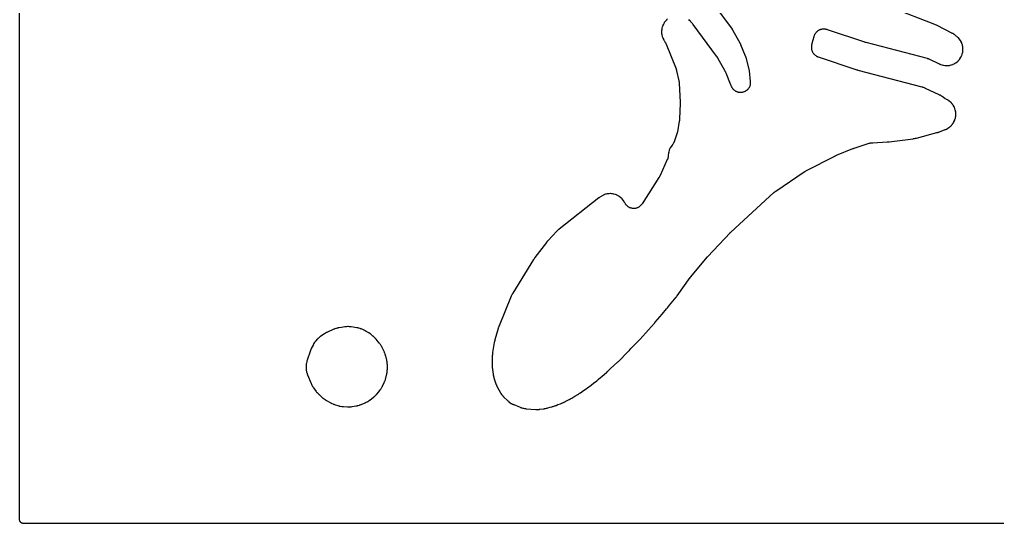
# Model space of a CAD drawing. Header units: millimetres. Extents: x 0 to 300, y 0 to 300.
# Drawn here: x -0.1 to 149.5, y -0.1 to 77 of the extents above; entities that cross this region are included whole.
import ezdxf

# ---------------------------------------------------------------- set-up
doc = ezdxf.new("R2010")
doc.units = ezdxf.units.MM
doc.layers.add('CUT', color=7, linetype='CONTINUOUS')

msp = doc.modelspace()

# ---------------------------------------------------------------- linework, layer by layer
at = {"layer": 'CUT'}
for points in [[(298.5289, -0.0625), (1.4375, -0.0625), (0.5522, -0.0625), (0.4788, -0.0589), (0.4206, -0.0503), (0.3635, -0.036), (0.3082, -0.0162), (0.255, 0.009), (0.2046, 0.0392), (0.1573, 0.0743), (0.1137, 0.1137), (0.0743, 0.1573), (0.0392, 0.2046), (0.009, 0.255), (-0.0162, 0.3082), (-0.036, 0.3635), (-0.0503, 0.4206), (-0.0589, 0.4788), (-0.0625, 0.5522), (-0.0625, 1.4375), (-0.0625, 298.5625)], [(105.439, 80.2513), (108.9062, 75.5676), (108.9096, 75.5629), (108.9154, 75.5551), (108.9314, 75.5325), (108.9597, 75.4911), (108.9718, 75.4729), (108.9854, 75.452), (108.989, 75.4463), (108.9917, 75.4421), (109.0065, 75.4181), (109.0344, 75.3712), (109.0465, 75.3503), (110.0976, 73.4716), (110.1003, 73.4666), (110.1049, 73.4583), (110.1175, 73.4346), (110.1397, 73.3913), (110.1492, 73.3723), (110.1597, 73.3505), (110.1625, 73.3446), (110.1646, 73.3403), (110.176, 73.3153), (110.1972, 73.2668), (110.2064, 73.2452), (110.9296, 71.4683), (110.9318, 71.4628), (110.9355, 71.4535), (110.9457, 71.4269), (110.9632, 71.3785), (110.9706, 71.3572), (110.9788, 71.3329), (110.981, 71.3263), (110.9825, 71.3215), (110.9911, 71.2938), (111.0068, 71.2399), (111.0134, 71.2159), (111.4709, 69.4661), (111.4729, 69.4585), (111.4746, 69.4516), (111.4872, 69.3938), (111.5079, 69.2808), (111.5168, 69.2205), (111.5172, 69.2176), (111.5182, 69.2083), (111.6899, 67.5501), (111.6933, 67.5064), (111.6977, 67.4262), (111.6982, 67.3385), (111.6957, 67.2802), (111.6876, 67.1929), (111.6795, 67.1351), (111.663, 67.049), (111.6492, 66.9923), (111.6244, 66.9082), (111.6052, 66.8531), (111.5724, 66.7718), (111.5479, 66.7188), (111.5073, 66.6411), (111.4777, 66.5908), (111.4298, 66.5174), (111.3955, 66.4702), (111.3406, 66.4018), (111.3019, 66.3582), (111.2406, 66.2955), (111.1978, 66.2558), (111.1307, 66.1993), (111.0843, 66.164), (111.012, 66.1143), (110.9624, 66.0837), (110.8856, 66.0413), (110.8332, 66.0156), (110.7527, 65.9809), (110.6981, 65.9605), (110.6146, 65.9338), (110.5582, 65.9187), (110.4725, 65.9003), (110.4149, 65.8908), (110.3278, 65.8808), (110.2696, 65.8769), (110.1819, 65.8754), (110.1236, 65.8773), (110.0362, 65.8843), (109.9783, 65.8918), (109.892, 65.9073), (109.8352, 65.9204), (109.7508, 65.9442), (109.6955, 65.9628), (109.6138, 65.9947), (109.5606, 66.0186), (109.4824, 66.0583), (109.4317, 66.0873), (109.3578, 66.1344), (109.3102, 66.1682), (109.2412, 66.2223), (109.1971, 66.2605), (109.1337, 66.321), (109.0935, 66.3634), (109.0363, 66.4298), (109.0004, 66.4758), (108.95, 66.5475), (108.9188, 66.5968), (108.8755, 66.6731), (108.8492, 66.7252), (108.8136, 66.8053), (108.7846, 66.8802), (108.7698, 66.9214), (108.7668, 66.9303), (108.7653, 66.9349), (108.7625, 66.9433), (108.748, 66.9868), (108.7415, 67.0053), (108.6973, 67.1251), (108.6902, 67.1435), (108.0045, 68.8286), (107.9972, 68.8457), (107.9484, 68.9557), (107.9406, 68.9726), (107.8752, 69.1087), (107.8669, 69.1253), (107.8114, 69.2322), (107.8026, 69.2485), (106.7921, 71.0551), (106.7825, 71.0716), (106.7185, 71.1778), (106.7084, 71.194), (106.624, 71.3247), (106.6134, 71.3406), (106.5428, 71.4426), (106.5317, 71.4581), (102.9669, 76.2738), (102.9668, 76.2739), (102.9606, 76.2821), (102.9168, 76.3392), (102.9099, 76.348), (102.854, 76.4181), (102.8472, 76.4266), (102.8019, 76.4813), (102.7945, 76.4901), (102.5555, 76.768), (102.5456, 76.7792), (102.481, 76.8507), (102.4709, 76.8615), (102.431, 76.9035), (102.41, 76.9245), (102.2725, 77.0556)], [(99.0416, 77.1198), (98.9009, 76.996), (98.8584, 76.9547), (98.7305, 76.8175), (98.6923, 76.7722), (98.5786, 76.6231), (98.5451, 76.5742), (98.4467, 76.4147), (98.4181, 76.3627), (98.3359, 76.1942), (98.3126, 76.1397), (98.2475, 75.9639), (98.2297, 75.9073), (98.1822, 75.726), (98.1701, 75.6679), (98.1408, 75.4828), (98.1344, 75.4238), (98.1235, 75.2366), (98.123, 75.1773), (98.1306, 74.99), (98.136, 74.931), (98.1621, 74.7453), (98.1732, 74.6871), (98.2175, 74.5049), (98.2343, 74.4481), (98.2964, 74.2712), (98.3187, 74.2162), (98.3991, 74.044), (98.4123, 74.0174), (98.4393, 73.9662), (98.4464, 73.9532), (98.4935, 73.8691), (98.5009, 73.8562), (98.501, 73.8561), (98.6919, 73.534), (98.6955, 73.5279), (98.7037, 73.5138), (98.7072, 73.5077), (98.7087, 73.5051), (98.722, 73.4809), (98.7522, 73.4242), (98.7624, 73.4042), (98.7774, 73.3725), (98.81, 73.2994), (98.8235, 73.2676), (100.3347, 69.4999), (100.3381, 69.4914), (100.3435, 69.4773), (100.356, 69.4433), (100.3759, 69.3854), (100.3843, 69.3596), (100.3852, 69.3568), (100.3929, 69.3308), (100.4093, 69.2717), (100.4182, 69.2366), (100.4217, 69.222), (100.4237, 69.2132), (100.7739, 67.6504), (100.776, 67.6408), (100.7794, 67.6249), (100.7867, 67.5863), (100.7977, 67.5206), (100.8021, 67.4915), (100.8025, 67.4883), (100.806, 67.4591), (100.8127, 67.3928), (100.8157, 67.3537), (100.8167, 67.3373), (100.8172, 67.3275), (100.9512, 64.4013), (100.9515, 64.394), (100.9522, 64.3772), (100.9524, 64.3699), (100.9529, 64.353), (100.9531, 64.344), (100.9535, 64.323), (100.9537, 64.314), (100.9538, 64.2982), (100.9539, 64.2894), (100.9539, 64.2689), (100.9538, 64.2601), (100.9538, 64.255), (100.9536, 64.2445), (100.9531, 64.2199), (100.9528, 64.2094), (100.8739, 61.8394), (100.8732, 61.8229), (100.8712, 61.7845), (100.8702, 61.7681), (100.8688, 61.7484), (100.8676, 61.7321), (100.8642, 61.6941), (100.8626, 61.6779), (100.8596, 61.6491), (100.8577, 61.6328), (100.8529, 61.5949), (100.8508, 61.5787), (100.8479, 61.5589), (100.8454, 61.5428), (100.8393, 61.505), (100.8366, 61.4889), (100.5398, 59.8481), (100.5385, 59.8411), (100.5354, 59.8248), (100.5341, 59.8178), (100.5335, 59.8148), (100.5276, 59.7875), (100.5131, 59.724), (100.5076, 59.702), (100.498, 59.6678), (100.4744, 59.5903), (100.4636, 59.5571), (100.0413, 58.3424), (100.0285, 58.3082), (100, 58.237), (99.9653, 58.1609), (99.9399, 58.1113), (99.8983, 58.0387), (99.8683, 57.9917), (99.8201, 57.9232), (99.7731, 57.8627), (99.7482, 57.8321), (99.7422, 57.8247), (99.7333, 57.8136), (99.6214, 57.6691), (99.5887, 57.6224), (99.4923, 57.47), (99.4642, 57.4205), (99.3827, 57.2597), (99.3594, 57.2076), (99.2935, 57.0398), (99.2752, 56.9858), (99.2256, 56.8125), (99.2125, 56.757), (99.1796, 56.5798), (99.1718, 56.5233), (99.1559, 56.3437), (99.1536, 56.3027), (99.1524, 56.2432), (99.1481, 56.1534), (99.1379, 56.0554), (99.1276, 55.9907), (99.1068, 55.8944), (99.0895, 55.8312), (99.0583, 55.7378), (99.0251, 55.6539), (99.0057, 55.6086), (97.8852, 53.1764), (97.8786, 53.1625), (97.863, 53.1301), (97.8563, 53.1163), (97.8478, 53.0995), (97.8408, 53.0858), (97.8241, 53.054), (97.8168, 53.0404), (97.8038, 53.0166), (97.7963, 53.0031), (97.7785, 52.9719), (97.7708, 52.9586), (97.7613, 52.9424), (97.7533, 52.9293), (97.7345, 52.8987), (97.7263, 52.8856), (95.1411, 48.8394), (95.1166, 48.803), (95.07, 48.7374), (95.0157, 48.6683), (94.9773, 48.6241), (94.9165, 48.5607), (94.8741, 48.5204), (94.8074, 48.4632), (94.7612, 48.4273), (94.6892, 48.3769), (94.6398, 48.3457), (94.5632, 48.3025), (94.511, 48.2763), (94.4306, 48.2408), (94.376, 48.2198), (94.2926, 48.1922), (94.2362, 48.1767), (94.1505, 48.1574), (94.0928, 48.1474), (94.0056, 48.1366), (93.9473, 48.1323), (93.8595, 48.13), (93.801, 48.1314), (93.7133, 48.1377), (93.6553, 48.1448), (93.5687, 48.1597), (93.5116, 48.1724), (93.4268, 48.1956), (93.3712, 48.2138), (93.2892, 48.2452), (93.2356, 48.2687), (93.157, 48.308), (93.106, 48.3366), (93.0316, 48.3833), (92.9836, 48.4168), (92.9141, 48.4706), (92.8697, 48.5086), (92.8057, 48.5689), (92.7652, 48.611), (92.7074, 48.6772), (92.6712, 48.7231), (92.6202, 48.7947), (92.5886, 48.8439), (92.5448, 48.9201), (92.5069, 48.9942), (92.4947, 49.019), (92.4899, 49.029), (92.4679, 49.0712), (92.3762, 49.2308), (92.3446, 49.28), (92.2374, 49.4305), (92.2011, 49.4764), (92.0797, 49.6158), (92.0392, 49.658), (91.9048, 49.7849), (91.8604, 49.823), (91.7143, 49.9362), (91.6664, 49.9697), (91.5099, 50.0682), (91.459, 50.0969), (91.2937, 50.1797), (91.2402, 50.2033), (91.0676, 50.2696), (91.0121, 50.2879), (90.8339, 50.337), (90.7768, 50.3498), (90.5947, 50.3814), (90.5367, 50.3886), (90.3523, 50.4023), (90.2938, 50.4038), (90.109, 50.3995), (90.0507, 50.3953), (89.8672, 50.3731), (89.8096, 50.3632), (89.6291, 50.3232), (89.5727, 50.3078), (89.397, 50.2504), (89.3423, 50.2296), (89.173, 50.1553), (89.1207, 50.1293), (88.9572, 50.0377), (88.932, 50.0228), (88.8836, 49.9925), (88.8713, 49.9846), (88.792, 49.9322), (88.7799, 49.924), (88.7047, 49.8716), (88.6982, 49.8671), (88.6535, 49.835), (88.6466, 49.83), (88.5914, 49.7893), (88.5848, 49.7843), (88.5416, 49.7516), (88.5346, 49.7462), (82.4565, 44.9884), (82.448, 44.9816), (82.3892, 44.9339), (82.3805, 44.9267), (82.3426, 44.8947), (82.3246, 44.8789), (82.2146, 44.7783), (82.1979, 44.7624), (82.1695, 44.7344), (82.1619, 44.7267), (82.1096, 44.6731), (82.1012, 44.6643), (80.7735, 43.2483), (80.7629, 43.2367), (80.6952, 43.1607), (80.685, 43.1488), (80.6026, 43.0512), (80.5926, 43.0391), (80.529, 42.9596), (80.5194, 42.9472), (78.764, 40.6321), (78.7554, 40.6205), (78.7006, 40.5445), (78.6923, 40.5327), (78.6259, 40.4357), (78.6179, 40.4237), (78.5668, 40.3452), (78.5591, 40.333), (75.3664, 35.1565), (75.3606, 35.1469), (75.3205, 35.0791), (75.3146, 35.0689), (75.2892, 35.0239), (75.2774, 35.002), (75.2068, 34.8639), (75.1963, 34.8423), (75.1789, 34.8046), (75.1742, 34.7944), (75.1429, 34.7231), (75.1379, 34.7114), (73.2653, 30.1942), (73.2586, 30.1773), (73.2169, 30.0674), (73.2108, 30.0504), (73.1626, 29.911), (73.1569, 29.8938), (73.1219, 29.7815), (73.1168, 29.7642), (72.6283, 28.0152), (72.6243, 27.9999), (72.5992, 27.9001), (72.5956, 27.8846), (72.5674, 27.7585), (72.5642, 27.743), (72.5444, 27.642), (72.5416, 27.6264), (72.2844, 26.0981), (72.2813, 26.0778), (72.2637, 25.9458), (72.2614, 25.9254), (72.245, 25.7591), (72.2433, 25.7387), (72.2347, 25.6058), (72.2338, 25.5853), (72.1971, 24.3653), (72.1969, 24.3531), (72.1961, 24.2739), (72.1961, 24.2617), (72.1966, 24.2141), (72.1973, 24.1897), (72.2055, 24.0316), (72.2072, 24.0073), (72.2116, 23.9598), (72.2128, 23.9477), (72.2217, 23.869), (72.2231, 23.8569), (72.3671, 22.7766), (72.369, 22.7629), (72.3829, 22.6744), (72.3852, 22.6608), (72.3948, 22.6077), (72.4003, 22.5807), (72.4401, 22.406), (72.4469, 22.3793), (72.4613, 22.3274), (72.4651, 22.3141), (72.491, 22.2283), (72.4952, 22.2152), (72.7981, 21.2896), (72.8026, 21.2765), (72.8327, 21.1911), (72.8375, 21.178), (72.8568, 21.1271), (72.8673, 21.1013), (72.9394, 20.9352), (72.951, 20.9099), (72.975, 20.861), (72.9813, 20.8486), (73.023, 20.7682), (73.0295, 20.756), (73.4273, 20.0315), (73.4347, 20.0184), (73.4837, 19.9343), (73.4914, 19.9214), (73.522, 19.8716), (73.5384, 19.8465), (73.6472, 19.6882), (73.6835, 19.6405), (73.8075, 19.4939), (73.8275, 19.4715), (73.8674, 19.4287), (73.8778, 19.4179), (73.9461, 19.3484), (73.9567, 19.3379), (74.6129, 18.703), (74.6233, 18.6931), (74.6918, 18.6299), (74.7024, 18.6204), (74.7445, 18.5834), (74.7665, 18.565), (74.9101, 18.4504), (74.9566, 18.4168), (75.1084, 18.3178), (75.1579, 18.2888), (75.3207, 18.2036), (75.3464, 18.1909), (75.3972, 18.1674), (75.4103, 18.1615), (75.4957, 18.1243), (75.5089, 18.1187), (76.5125, 17.7101), (76.5166, 17.7085), (76.5313, 17.7027), (76.627, 17.6666), (76.6418, 17.6613), (76.6999, 17.6411), (76.7299, 17.6316), (76.9238, 17.5755), (76.9852, 17.5612), (77.1838, 17.5257), (77.215, 17.521), (77.276, 17.5134), (77.2916, 17.5117), (77.3935, 17.5017), (77.4092, 17.5003), (78.8828, 17.3946), (78.8981, 17.3937), (78.9974, 17.3892), (79.0127, 17.3886), (79.0724, 17.3874), (79.103, 17.3876), (79.3016, 17.3936), (79.3322, 17.3953), (79.3917, 17.4002), (79.4069, 17.4016), (79.5058, 17.4122), (79.521, 17.414), (80.1718, 17.5007), (80.1855, 17.5027), (80.2744, 17.5166), (80.2881, 17.5189), (80.3413, 17.5285), (80.3684, 17.5341), (80.5437, 17.5741), (80.5706, 17.5809), (80.6227, 17.5954), (80.6359, 17.5992), (80.7221, 17.6253), (80.7353, 17.6295), (81.0996, 17.749), (81.333, 17.7961), (81.3492, 17.7996), (81.4541, 17.8239), (81.4702, 17.8278), (81.5328, 17.8441), (81.5646, 17.8534), (81.7696, 17.919), (81.8009, 17.93), (81.8613, 17.9531), (81.8767, 17.9592), (81.9762, 18.0004), (81.9914, 18.007), (82.2812, 18.1365), (82.662, 18.2614), (82.6757, 18.2661), (82.7641, 18.2975), (82.7777, 18.3025), (82.8304, 18.3226), (82.8571, 18.3336), (83.0289, 18.4089), (83.0551, 18.4212), (83.1056, 18.4463), (83.1185, 18.4529), (83.2015, 18.4967), (83.2142, 18.5036), (83.6626, 18.7541), (83.9752, 18.8939), (83.985, 18.8984), (84.0535, 18.9305), (84.0637, 18.9354), (84.1082, 18.9573), (84.1294, 18.9682), (84.2603, 19.0392), (84.2803, 19.0506), (84.3146, 19.0709), (84.3238, 19.0765), (84.3874, 19.1158), (84.3977, 19.1223), (84.8842, 19.4367), (85.3294, 19.6854), (85.3457, 19.6949), (85.4512, 19.7583), (85.4673, 19.7683), (85.597, 19.8519), (85.6127, 19.8624), (85.714, 19.9323), (85.7294, 19.9433), (86.1599, 20.261), (86.747, 20.6403), (86.762, 20.6504), (86.8584, 20.7169), (86.8731, 20.7273), (86.9916, 20.8144), (87.0059, 20.8253), (87.0982, 20.8974), (87.1122, 20.9088), (87.697, 21.3952), (88.2071, 21.7717), (88.2184, 21.7802), (88.2908, 21.8363), (88.3018, 21.8451), (88.3911, 21.9177), (88.402, 21.9267), (88.4717, 21.9862), (88.4823, 21.9954), (89.3311, 22.7546), (89.7519, 23.1047), (89.76, 23.1115), (89.8154, 23.1593), (89.8238, 23.1667), (89.8917, 23.2275), (89.8999, 23.235), (89.9527, 23.284), (89.9612, 23.2921), (90.3247, 23.6434), (91.3905, 24.5967), (91.3976, 24.6031), (91.4466, 24.6484), (91.4541, 24.6555), (91.5143, 24.713), (91.5215, 24.72), (91.5683, 24.7663), (91.5759, 24.7739), (92.92, 26.1515), (93.1033, 26.3286), (93.1091, 26.3343), (93.1492, 26.3742), (93.1554, 26.3803), (93.2046, 26.4307), (93.2106, 26.4369), (93.2489, 26.4772), (93.2552, 26.4839), (93.4423, 26.6868), (94.713, 27.9891), (94.7184, 27.9947), (94.7556, 28.0339), (94.7613, 28.04), (94.8071, 28.0895), (94.8126, 28.0955), (94.8482, 28.1351), (94.854, 28.1416), (96.1153, 29.5853), (97.0368, 30.5847), (97.0416, 30.5899), (97.074, 30.6259), (97.079, 30.6315), (97.119, 30.677), (97.1238, 30.6825), (97.1549, 30.7189), (97.16, 30.7248), (98.213, 31.9865), (98.8967, 32.7691), (98.9026, 32.776), (98.9434, 32.8241), (98.9496, 32.8316), (98.9995, 32.8924), (99.0055, 32.8998), (99.0441, 32.9485), (99.0504, 32.9565), (99.3616, 33.3627), (100.3464, 34.5426), (100.3533, 34.5511), (100.4011, 34.6105), (100.4083, 34.6197), (100.4664, 34.6949), (100.4734, 34.704), (100.5181, 34.7643), (100.5253, 34.7743), (102.5026, 37.5561), (102.5067, 37.5617), (102.5162, 37.5748), (102.5202, 37.5804), (102.5301, 37.5938), (102.5351, 37.6007), (102.5471, 37.6166), (102.5522, 37.6234), (102.5583, 37.6313), (102.5635, 37.6381), (102.5758, 37.6539), (102.5811, 37.6606), (102.5838, 37.6641), (102.5902, 37.672), (102.6051, 37.6903), (102.6115, 37.6982), (105.1071, 40.6983), (105.1109, 40.7028), (105.1198, 40.7134), (105.1236, 40.7179), (105.1326, 40.7285), (105.1374, 40.7339), (105.1484, 40.7467), (105.1531, 40.7521), (105.1587, 40.7583), (105.1635, 40.7637), (105.1748, 40.7763), (105.1796, 40.7817), (105.1821, 40.7844), (105.1879, 40.7907), (105.2015, 40.8053), (105.2073, 40.8116), (108.6054, 44.4002), (108.6098, 44.4049), (108.6201, 44.4157), (108.6246, 44.4203), (108.6352, 44.4312), (108.6407, 44.4368), (108.6536, 44.4498), (108.6592, 44.4553), (108.6656, 44.4617), (108.6712, 44.4672), (108.6844, 44.4801), (108.6901, 44.4855), (108.6929, 44.4883), (108.6997, 44.4947), (108.7156, 44.5096), (108.7224, 44.5159), (115.3156, 50.5696), (115.3279, 50.5806), (115.3566, 50.6061), (115.369, 50.6169), (115.3842, 50.6299), (115.3968, 50.6404), (115.4265, 50.6647), (115.4392, 50.6751), (115.454, 50.6867), (115.467, 50.6968), (115.4975, 50.7201), (115.5106, 50.7299), (115.5268, 50.7418), (115.5401, 50.7514), (115.5715, 50.7735), (115.585, 50.7829), (119.9217, 53.7284), (119.9331, 53.736), (119.9596, 53.7534), (119.9711, 53.7608), (119.9851, 53.7697), (119.9966, 53.777), (120.0237, 53.7936), (120.0354, 53.8006), (120.0488, 53.8086), (120.0606, 53.8155), (120.0882, 53.8313), (120.1, 53.838), (120.1146, 53.8461), (120.1265, 53.8526), (120.1546, 53.8676), (120.1666, 53.8739), (124.7086, 56.2127), (124.7176, 56.2173), (124.7386, 56.2278), (124.7476, 56.2323), (124.7586, 56.2376), (124.7677, 56.242), (124.7889, 56.252), (124.798, 56.2563), (124.8085, 56.2611), (124.8177, 56.2653), (124.8391, 56.2748), (124.8484, 56.2789), (124.8596, 56.2838), (124.8689, 56.2877), (124.8905, 56.2968), (124.8998, 56.3006), (127.3827, 57.31), (127.3893, 57.3126), (127.405, 57.3188), (127.4117, 57.3215), (127.4277, 57.3277), (127.436, 57.3309), (127.4553, 57.3382), (127.4636, 57.3412), (127.4732, 57.3448), (127.4816, 57.3478), (127.5011, 57.3547), (127.5095, 57.3576), (127.5138, 57.3591), (127.5238, 57.3624), (127.547, 57.3701), (127.557, 57.3733), (129.8781, 58.1102), (129.9161, 58.1214), (129.9862, 58.1403), (130.0636, 58.1576), (130.1156, 58.1668), (130.1942, 58.1771), (130.2665, 58.1834), (130.3061, 58.186), (130.3149, 58.1864), (130.3185, 58.1866), (130.343, 58.1878), (130.347, 58.188), (130.412, 58.1916), (130.4128, 58.1916), (132.6394, 58.3157), (132.6496, 58.3164), (132.7203, 58.3215), (132.7312, 58.3224), (132.8193, 58.3304), (132.83, 58.3315), (132.8995, 58.3391), (132.9108, 58.3405), (136.617, 58.817), (136.6366, 58.8198), (136.7639, 58.8405), (136.7835, 58.844), (136.9423, 58.8752), (136.9617, 58.8794), (137.0874, 58.9084), (137.1066, 58.9132), (140.2445, 59.7487), (140.2601, 59.7531), (140.3615, 59.7831), (140.3771, 59.7879), (140.5033, 59.829), (140.5187, 59.8342), (140.6183, 59.8696), (140.6336, 59.8753), (141.4797, 60.2022), (141.4936, 60.2078), (141.5838, 60.2453), (141.5976, 60.2512), (141.6512, 60.275), (141.6783, 60.2879), (141.85, 60.3749), (141.9021, 60.4047), (142.0621, 60.507), (142.111, 60.5418), (142.2599, 60.6596), (142.3051, 60.6991), (142.4415, 60.8312), (142.4825, 60.8751), (142.605, 61.0201), (142.6414, 61.0679), (142.7488, 61.2244), (142.7802, 61.2756), (142.8714, 61.4421), (142.8976, 61.4961), (142.9717, 61.6709), (142.9924, 61.7273), (143.0486, 61.9086), (143.0635, 61.9668), (143.1014, 62.1528), (143.1104, 62.2122), (143.1295, 62.4011), (143.1325, 62.461), (143.1326, 62.6509), (143.1296, 62.7109), (143.1108, 62.8998), (143.1018, 62.9591), (143.0641, 63.1452), (143.0493, 63.2034), (142.9932, 63.3848), (142.9726, 63.4412), (142.8987, 63.616), (142.8726, 63.6701), (142.7815, 63.8367), (142.7501, 63.8879), (142.6429, 64.0445), (142.6065, 64.0923), (142.4842, 64.2375), (142.4432, 64.2814), (142.3069, 64.4136), (142.2618, 64.4532), (142.113, 64.5711), (142.0641, 64.606), (141.9043, 64.7085), (141.8522, 64.7383), (141.7097, 64.8106), (141.6523, 64.8425), (141.5212, 64.9216), (141.4662, 64.9576), (141.0367, 65.2615), (141.0259, 65.269), (140.9556, 65.3165), (140.9446, 65.3237), (140.9017, 65.3514), (140.8794, 65.365), (140.7328, 65.4507), (140.71, 65.4634), (140.6648, 65.4872), (140.6532, 65.4932), (140.5772, 65.5311), (140.5655, 65.5368), (138.5139, 66.5067), (138.5012, 66.5125), (138.4188, 66.5492), (138.406, 66.5547), (138.356, 66.5756), (138.3301, 66.5857), (138.1605, 66.6474), (138.1342, 66.6563), (138.0824, 66.6725), (138.0691, 66.6765), (137.9824, 66.7014), (137.969, 66.705), (128.1904, 69.2692), (128.1846, 69.2707), (128.1712, 69.2744), (128.1654, 69.2759), (128.152, 69.2796), (128.1449, 69.2816), (128.1282, 69.2864), (128.1211, 69.2884), (128.1086, 69.2921), (128.1017, 69.2942), (128.0855, 69.2991), (128.0785, 69.3012), (128.0747, 69.3024), (128.0664, 69.3051), (128.0471, 69.3113), (128.0388, 69.314), (122.1366, 71.2805), (122.0935, 71.2961), (122.0154, 71.3266), (121.9319, 71.3642), (121.8776, 71.392), (121.7984, 71.438), (121.7473, 71.4712), (121.6732, 71.5249), (121.6257, 71.5631), (121.5574, 71.6241), (121.514, 71.667), (121.4523, 71.7346), (121.4135, 71.7816), (121.3589, 71.8552), (121.3252, 71.9059), (121.2783, 71.9846), (121.2499, 72.0385), (121.2113, 72.1216), (121.1885, 72.1781), (121.1586, 72.2646), (121.1416, 72.3232), (121.1206, 72.4123), (121.1097, 72.4723), (121.0979, 72.5631), (121.0931, 72.6238), (121.0906, 72.7154), (121.0926, 72.7992), (121.0948, 72.845), (121.1156, 73.1248), (121.1194, 73.1623), (121.1274, 73.2271), (121.1388, 73.2971), (121.1506, 73.3552), (121.1603, 73.3977), (121.161, 73.4005), (121.1644, 73.4132), (121.1665, 73.4211), (121.1678, 73.426), (121.4525, 74.4565), (121.4686, 74.5086), (121.496, 74.5884), (121.5306, 74.6746), (121.5657, 74.7504), (121.586, 74.7916), (121.5931, 74.805), (121.6151, 74.8445), (121.6574, 74.9158), (121.7073, 74.9912), (121.743, 75.0397), (121.8003, 75.1097), (121.8407, 75.1543), (121.9048, 75.2182), (121.9495, 75.2586), (122.0196, 75.3157), (122.0681, 75.3514), (122.1436, 75.4012), (122.1954, 75.4318), (122.2755, 75.4738), (122.3302, 75.4991), (122.4141, 75.5328), (122.4711, 75.5525), (122.5579, 75.5776), (122.6166, 75.5914), (122.7055, 75.6077), (122.7652, 75.6156), (122.8554, 75.6229), (122.9156, 75.6247), (123.006, 75.6229), (123.0661, 75.6187), (123.1559, 75.6078), (123.2152, 75.5976), (123.3035, 75.5777), (123.3833, 75.5555), (123.4266, 75.5423), (129.1527, 73.6344), (129.1615, 73.6316), (129.2225, 73.6123), (129.2319, 73.6094), (129.3084, 73.5866), (129.3177, 73.5839), (129.3784, 73.5669), (129.3884, 73.5641), (138.7347, 71.1133), (138.7689, 71.1034), (138.8283, 71.0849), (138.8918, 71.0625), (138.9441, 71.0418), (138.9822, 71.0257), (138.9847, 71.0246), (138.9961, 71.0194), (139.0031, 71.0161), (139.0075, 71.0141), (140.6004, 70.261), (140.6137, 70.2549), (140.701, 70.2163), (140.7145, 70.2105), (140.7674, 70.1886), (140.7948, 70.178), (140.9719, 70.1146), (141.0281, 70.0975), (141.2081, 70.0524), (141.2656, 70.0409), (141.4492, 70.0135), (141.5076, 70.0077), (141.6929, 69.9984), (141.7516, 69.9983), (141.937, 70.0072), (141.9954, 70.0128), (142.179, 70.0398), (142.2366, 70.0511), (142.4167, 70.0958), (142.4729, 70.1127), (142.6478, 70.1749), (142.702, 70.1972), (142.87, 70.2761), (142.9218, 70.3036), (143.0813, 70.3986), (143.1302, 70.431), (143.2796, 70.5411), (143.3251, 70.5782), (143.463, 70.7023), (143.5047, 70.7437), (143.6298, 70.8807), (143.6673, 70.9259), (143.7784, 71.0745), (143.8112, 71.1231), (143.9073, 71.2819), (143.9352, 71.3335), (144.0154, 71.5009), (144.0381, 71.555), (144.1015, 71.7294), (144.1188, 71.7855), (144.1649, 71.9653), (144.1767, 72.0228), (144.2049, 72.2062), (144.211, 72.2645), (144.2213, 72.4498), (144.2216, 72.5085), (144.2137, 72.6939), (144.2083, 72.7524), (144.1823, 72.9361), (144.1712, 72.9938), (144.1274, 73.1741), (144.1107, 73.2304), (144.0495, 73.4055), (144.0274, 73.4599), (143.9494, 73.6283), (143.9221, 73.6802), (143.8279, 73.8401), (143.7957, 73.8892), (143.6864, 74.0392), (143.6495, 74.0848), (143.5261, 74.2234), (143.4849, 74.2652), (143.3466, 74.3928), (143.3246, 74.4122), (143.2806, 74.4489), (143.2692, 74.4582), (143.1945, 74.5176), (143.1829, 74.5266), (142.9638, 74.6922), (142.9532, 74.7), (142.8841, 74.7499), (142.8734, 74.7575), (142.8312, 74.7865), (142.8093, 74.801), (142.6649, 74.8914), (142.6424, 74.9049), (142.5978, 74.9302), (142.5863, 74.9365), (142.5113, 74.9769), (142.4997, 74.983), (140.271, 76.1217), (140.2571, 76.1286), (140.1655, 76.1724), (140.1514, 76.1789), (140.0351, 76.2309), (140.0208, 76.2371), (139.9271, 76.2761), (139.9126, 76.2819), (133.322, 78.8249)]]:
    msp.add_lwpolyline(points, dxfattribs=at)
msp.add_lwpolyline([(45.7873, 19.6166), (45.7999, 19.6053), (46.341, 19.133), (46.3521, 19.1236), (46.4249, 19.0631), (46.4362, 19.0539), (46.4808, 19.0186), (46.5041, 19.0011), (46.658, 18.8911), (46.6821, 18.8748), (46.73, 18.844), (46.7388, 18.8385), (46.7596, 18.8251), (46.772, 18.8174), (46.8526, 18.7684), (46.8651, 18.761), (47.4549, 18.4216), (47.47, 18.4132), (47.569, 18.36), (47.5844, 18.352), (47.6447, 18.3218), (47.6761, 18.3072), (47.8824, 18.2183), (47.9145, 18.2056), (47.9779, 18.1825), (47.9943, 18.1768), (48.1009, 18.1414), (48.1174, 18.1362), (48.1195, 18.1356), (48.7455, 17.9478), (48.7623, 17.943), (48.8718, 17.9136), (48.8887, 17.9093), (48.955, 17.8936), (48.9891, 17.8865), (49.2123, 17.847), (49.2468, 17.842), (49.3144, 17.834), (49.3317, 17.8322), (49.4447, 17.8223), (49.4621, 17.821), (50.087, 17.7842), (50.0898, 17.7841), (50.1069, 17.7833), (50.2181, 17.7799), (50.2353, 17.7797), (50.3021, 17.7795), (50.3363, 17.7805), (50.5585, 17.7928), (50.5926, 17.7957), (50.659, 17.8032), (50.676, 17.8053), (50.7862, 17.821), (50.8031, 17.8236), (51.4338, 17.9316), (51.4507, 17.9348), (51.5603, 17.9568), (51.5771, 17.9604), (51.5869, 17.9627), (51.6058, 17.9665), (51.6222, 17.9701), (51.6863, 17.9849), (51.7189, 17.9934), (51.9289, 18.0546), (51.961, 18.065), (52.023, 18.0869), (52.0388, 18.0927), (52.1409, 18.1321), (52.1565, 18.1384), (52.7752, 18.397), (52.7867, 18.4019), (52.861, 18.4348), (52.8724, 18.44), (52.9167, 18.4608), (52.9392, 18.4718), (53.0816, 18.5459), (53.125, 18.5708), (53.1409, 18.5808), (53.1611, 18.5914), (53.2043, 18.6163), (53.3394, 18.702), (53.3602, 18.7158), (53.4002, 18.7436), (53.4104, 18.7509), (53.476, 18.7985), (53.4861, 18.8059), (54.0629, 19.2431), (54.0726, 19.2506), (54.1353, 19.3002), (54.1449, 19.3079), (54.1819, 19.3384), (54.2006, 19.3545), (54.318, 19.4596), (54.3532, 19.4939), (54.4616, 19.6083), (54.4634, 19.6103), (54.4939, 19.6423), (54.5105, 19.6605), (54.5421, 19.6965), (54.5501, 19.7059), (54.6015, 19.7669), (54.6093, 19.7764), (55.0351, 20.3041), (55.0454, 20.3173), (55.1115, 20.4041), (55.1215, 20.4176), (55.1597, 20.4707), (55.1785, 20.4985), (55.2955, 20.6824), (55.3127, 20.7112), (55.3448, 20.7683), (55.3525, 20.7825), (55.3643, 20.8037), (55.3723, 20.8185), (55.4226, 20.9148), (55.4301, 20.9298), (55.7142, 21.5126), (55.7213, 21.5277), (55.766, 21.6265), (55.7727, 21.6417), (55.7979, 21.7017), (55.81, 21.7328), (55.8827, 21.9369), (55.893, 21.9687), (55.9114, 22.0311), (55.9159, 22.0471), (55.9436, 22.1519), (55.9476, 22.1681), (55.9483, 22.1708), (56.1028, 22.8278), (56.1036, 22.8311), (56.1073, 22.8478), (56.1297, 22.9572), (56.1329, 22.9741), (56.1445, 23.0402), (56.1495, 23.0742), (56.1754, 23.2959), (56.1784, 23.3301), (56.1824, 23.397), (56.1831, 23.4142), (56.1865, 23.5258), (56.1868, 23.543), (56.1879, 24.1363), (56.1877, 24.1543), (56.1843, 24.2716), (56.1836, 24.2897), (56.1817, 24.3212), (56.1812, 24.3326), (56.1769, 24.4034), (56.1736, 24.4397), (56.1449, 24.6744), (56.1394, 24.7104), (56.1265, 24.7802), (56.1229, 24.7981), (56.0979, 24.9137), (56.0938, 24.9315), (55.9313, 25.5872), (55.9273, 25.6023), (55.9002, 25.7005), (55.8959, 25.7155), (55.8781, 25.774), (55.8682, 25.8037), (55.8634, 25.8169), (55.8566, 25.8376), (55.7854, 26.0346), (55.7737, 26.0647), (55.7491, 26.1227), (55.7427, 26.1374), (55.6992, 26.2328), (55.6924, 26.2474), (55.3906, 26.8658), (55.3824, 26.882), (55.3276, 26.9862), (55.3189, 27.0021), (55.2841, 27.0636), (55.2671, 27.0917), (55.2634, 27.0984), (55.2443, 27.1298), (55.1146, 27.3303), (55.0937, 27.3605), (55.0511, 27.4182), (55.04, 27.4328), (54.9661, 27.5267), (54.9545, 27.541), (54.4698, 28.12), (54.4617, 28.1294), (54.4087, 28.1902), (54.4005, 28.1994), (54.3679, 28.2352), (54.3508, 28.2532), (54.3468, 28.2573), (54.3036, 28.3067), (54.2949, 28.3165), (54.2604, 28.3544), (54.2423, 28.3734), (54.1222, 28.4941), (54.1033, 28.5123), (54.0656, 28.547), (54.0558, 28.5557), (53.9919, 28.6121), (53.982, 28.6206), (53.7579, 28.8095), (53.7442, 28.8207), (53.6539, 28.8924), (53.6398, 28.9032), (53.5843, 28.9446), (53.5553, 28.965), (53.3627, 29.0917), (53.3325, 29.1103), (53.2725, 29.1449), (53.257, 29.1535), (53.1555, 29.2082), (53.1397, 29.2163), (53.0266, 29.2729), (52.9368, 29.3339), (52.9223, 29.3434), (52.8652, 29.3799), (52.8354, 29.3977), (52.6384, 29.5079), (52.6076, 29.524), (52.5467, 29.5536), (52.5309, 29.5609), (52.428, 29.6073), (52.412, 29.6142), (52.2326, 29.6888), (52.2156, 29.6956), (52.1045, 29.7378), (52.0873, 29.7441), (52.0199, 29.7674), (51.985, 29.7783), (51.7562, 29.8422), (51.7207, 29.8509), (51.6509, 29.8659), (51.633, 29.8695), (51.516, 29.8908), (51.498, 29.8938), (50.6383, 30.0239), (50.6231, 30.0261), (50.5241, 30.0385), (50.5089, 30.0402), (50.4492, 30.0461), (50.4186, 30.0483), (50.2221, 30.0578), (50.1607, 30.0576), (50.1437, 30.0566), (50.1274, 30.0566), (49.9245, 30.0449), (49.8929, 30.0422), (49.8313, 30.0354), (49.8156, 30.0334), (49.7134, 30.0194), (49.6977, 30.017), (49.1818, 29.932), (48.7841, 29.8691), (48.7696, 29.8666), (48.6751, 29.8493), (48.6606, 29.8464), (48.6215, 29.8383), (48.5998, 29.8342), (48.5875, 29.8318), (48.5394, 29.8218), (48.5149, 29.8161), (48.3586, 29.7767), (48.3104, 29.7624), (48.1579, 29.71), (48.1343, 29.7013), (48.0886, 29.6834), (48.0769, 29.6787), (48.0014, 29.6474), (47.9899, 29.6424), (47.0376, 29.2231), (47.0257, 29.2177), (46.9484, 29.1816), (46.9366, 29.176), (46.8907, 29.1533), (46.8674, 29.1412), (46.7181, 29.0592), (46.6954, 29.046), (46.6516, 29.0194), (46.6405, 29.0125), (46.5686, 28.9667), (46.5576, 28.9595), (46.0137, 28.5956), (46.0034, 28.5886), (45.9372, 28.5423), (45.9271, 28.5351), (45.8879, 28.5064), (45.8681, 28.4913), (45.7435, 28.3921), (45.7059, 28.3595), (45.5899, 28.2503), (45.5721, 28.2328), (45.5382, 28.1981), (45.5296, 28.1891), (45.4743, 28.1302), (45.4659, 28.121), (45.274, 27.9078), (45.2649, 27.8974), (45.2062, 27.829), (45.1973, 27.8184), (45.163, 27.7765), (45.1459, 27.7547), (45.0398, 27.6122), (45.0088, 27.5663), (44.9163, 27.4147), (44.9024, 27.3907), (44.8764, 27.3432), (44.8699, 27.331), (44.8284, 27.251), (44.8222, 27.2387), (44.556, 26.6952), (44.5477, 26.6775), (44.4957, 26.562), (44.488, 26.5441), (44.4275, 26.3972), (44.4204, 26.379), (44.376, 26.2604), (44.3695, 26.242), (43.9223, 24.9168), (43.9172, 24.9012), (43.8859, 24.7992), (43.8813, 24.7834), (43.8642, 24.7217), (43.8563, 24.6898), (43.8106, 24.4815), (43.8044, 24.4493), (43.7941, 24.386), (43.7917, 24.3698), (43.7805, 24.287), (43.7773, 24.2575), (43.7764, 24.2467), (43.7714, 24.2084), (43.7698, 24.195), (43.7636, 24.1367), (43.7621, 24.121), (43.7539, 24.0184), (43.7528, 24.0026), (43.7495, 23.9409), (43.7487, 23.9093), (43.7485, 23.7064), (43.7517, 23.6432), (43.7729, 23.4414), (43.777, 23.41), (43.7867, 23.349), (43.7894, 23.3334), (43.8062, 23.243), (43.8123, 23.2142), (43.8298, 23.1404), (43.8331, 23.1272), (43.8465, 23.0757), (43.854, 23.0495), (43.9065, 22.8804), (43.9152, 22.8546), (43.9332, 22.8045), (43.938, 22.7918), (43.9699, 22.7092), (43.975, 22.6965), (44.5309, 21.3511), (44.538, 21.3347), (44.5856, 21.2286), (44.5931, 21.2123), (44.6236, 21.1495), (44.6401, 21.1178), (44.7538, 20.9151), (44.7722, 20.8844), (44.8099, 20.8257), (44.8198, 20.8108), (44.8855, 20.7149), (44.8959, 20.7003), (45.2959, 20.152), (45.3061, 20.1386), (45.3731, 20.0519), (45.3836, 20.0387), (45.4253, 19.9879), (45.4474, 19.9624), (45.5954, 19.8012), (45.6189, 19.777), (45.6373, 19.7591), (45.6479, 19.7481), (45.6949, 19.7023), (45.7071, 19.6907)], close=True, dxfattribs=at)

doc.saveas('drawing.dxf')
